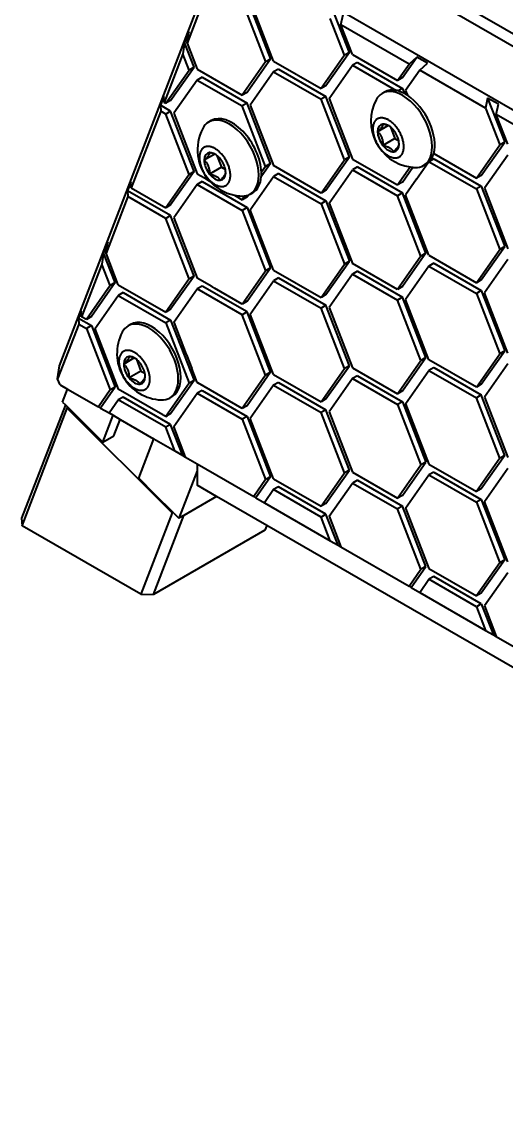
# Model space of a CAD drawing. Header units: millimetres. Extents: x 15 to 415, y 5 to 292.
# Drawn here: x 270.46 to 277.38, y 71.77 to 87.22 of the extents above; entities that cross this region are included whole.
import ezdxf

# ---------------------------------------------------------------- set-up
doc = ezdxf.new("R2010")
doc.units = ezdxf.units.MM
doc.layers.add('Geometries', color=7, linetype='Continuous')

msp = doc.modelspace()

# ---------------------------------------------------------------- linework, layer by layer
at = {"layer": 'Geometries', "linetype": 'Continuous', "lineweight": 40}
for p, q in [((270.9987, 82.3103), (273.3276, 88.354)), ((273.3276, 88.354), (288.3387, 79.6873)), ((275.9715, 87.9145), (290.0463, 79.7884)), ((273.1488, 87.77), (272.8189, 86.914)), ((290.0463, 79.6047), (275.6929, 87.8916)), ((273.6059, 87.506), (273.9396, 86.6448)), ((273.6766, 87.5468), (274.0103, 86.6857)), ((274.0545, 86.6551), (273.7425, 87.4601)), ((275.1374, 86.78), (274.8924, 87.4097)), ((275.0159, 87.1751), (275.0457, 87.3212)), ((275.0667, 86.7392), (274.8627, 87.2636)), ((275.9875, 86.6142), (275.0159, 87.1751)), ((275.1815, 86.7494), (275.0159, 87.1751)), ((272.8434, 87.0736), (272.7843, 86.9202)), ((272.8189, 86.914), (272.8434, 87.0736)), ((272.7843, 86.9202), (272.7598, 86.7605)), ((272.9206, 86.5698), (272.7843, 86.9202)), ((272.8189, 86.914), (272.9647, 86.5392)), ((272.7598, 86.7605), (272.4925, 86.0668)), ((272.8499, 86.5289), (272.7598, 86.7605)), ((274.0103, 86.6857), (273.6766, 86.2098)), ((274.0103, 86.6857), (273.9396, 86.6448)), ((275.0667, 86.7392), (274.7313, 86.2643)), ((275.1374, 86.78), (274.802, 86.3051)), ((275.1374, 86.78), (275.0667, 86.7392)), ((275.1815, 86.7494), (275.8227, 86.3792)), ((275.8934, 86.4201), (276.0989, 86.7131)), ((276.0989, 86.7131), (275.9875, 86.6142)), ((276.252, 86.6248), (276.0989, 86.7131)), ((272.5145, 86.0541), (272.8499, 86.5289)), ((272.5852, 86.0949), (272.9206, 86.5698)), ((272.9206, 86.5698), (272.8499, 86.5289)), ((272.9647, 86.5392), (273.6059, 86.169)), ((273.9396, 86.6448), (273.6059, 86.169)), ((274.1252, 86.5428), (274.0544, 86.502)), ((274.0545, 86.6551), (274.7313, 86.2643)), ((274.1252, 86.5428), (274.802, 86.152)), ((274.8461, 86.1215), (275.1815, 86.5964)), ((275.2522, 86.6372), (275.1815, 86.5964)), ((275.1815, 86.5964), (275.8026, 86.2378)), ((275.2522, 86.6372), (275.8934, 86.267)), ((275.8227, 86.3792), (275.9875, 86.6142)), ((276.1405, 86.5258), (275.9375, 86.2364)), ((276.1405, 86.5258), (276.252, 86.6248)), ((277.0795, 85.9837), (276.1405, 86.5258)), ((272.9647, 86.3861), (272.6293, 85.9112)), ((273.0354, 86.4269), (272.9647, 86.3861)), ((272.9647, 86.3861), (273.6059, 86.0159)), ((273.0354, 86.4269), (273.6766, 86.0567)), ((274.0544, 86.502), (273.7208, 86.0262)), ((274.0544, 86.502), (274.7313, 86.1112)), ((275.8934, 86.4201), (275.8227, 86.3792)), ((273.6766, 86.2098), (273.6059, 86.169)), ((274.802, 86.3051), (274.7313, 86.2643)), ((275.6382, 86.2155), (275.6018, 86.1944)), ((275.8934, 86.267), (275.8311, 86.231)), ((275.8934, 86.267), (275.9219, 86.1934)), ((275.9375, 86.2364), (275.9465, 86.2132)), ((275.9465, 86.2132), (275.9639, 86.1683)), ((272.488, 86.1511), (272.4397, 86.0258)), ((272.4925, 86.0668), (272.488, 86.1511)), ((272.4925, 86.0668), (272.5145, 86.0541)), ((272.5852, 86.0949), (272.5145, 86.0541)), ((273.6766, 86.0567), (273.6059, 86.0159)), ((274.0103, 85.1956), (273.6766, 86.0567)), ((274.802, 86.152), (274.7313, 86.1112)), ((275.0667, 85.2491), (274.7313, 86.1112)), ((275.1374, 85.2899), (274.802, 86.152)), ((274.8461, 86.1215), (274.9289, 85.9087)), ((277.1092, 86.1298), (277.0795, 85.9837)), ((277.2624, 86.0414), (277.1092, 86.1298)), ((277.1092, 86.1298), (277.3542, 85.5002)), ((272.4442, 85.9416), (272.0228, 84.8479)), ((272.5852, 85.9418), (272.4397, 86.0258)), ((272.4397, 86.0258), (272.4442, 85.9416)), ((272.5145, 85.901), (272.4442, 85.9416)), ((272.5852, 85.9418), (272.5145, 85.901)), ((272.8499, 85.0388), (272.5145, 85.901)), ((272.9206, 85.0797), (272.5852, 85.9418)), ((272.6293, 85.9112), (272.9647, 85.0491)), ((273.9396, 85.1547), (273.6059, 86.0159)), ((273.7208, 86.0262), (274.0544, 85.165)), ((274.9289, 85.9087), (275.1815, 85.2593)), ((274.9289, 85.9087), (274.9289, 85.9087)), ((277.0795, 85.9837), (277.2835, 85.4593)), ((277.2327, 85.8953), (277.2624, 86.0414)), ((273.1634, 85.8072), (273.1269, 85.7862)), ((278.2043, 85.3343), (277.2327, 85.8953)), ((277.3983, 85.4696), (277.2327, 85.8953)), ((275.6905, 85.7368), (275.539, 85.6493)), ((275.7205, 85.7182), (275.7857, 85.5503)), ((275.7857, 85.5503), (275.6155, 85.452)), ((275.7857, 85.5503), (275.8405, 85.5186)), ((276.9481, 84.9845), (277.2835, 85.4593)), ((277.0188, 85.0253), (277.3542, 85.5002)), ((277.3542, 85.5002), (277.2835, 85.4593)), ((273.2156, 85.3285), (273.0641, 85.2411)), ((273.2456, 85.31), (273.3108, 85.142)), ((274.802, 84.815), (275.1374, 85.2899)), ((275.1374, 85.2899), (275.0667, 85.2491)), ((276.3391, 85.336), (276.9481, 84.9845)), ((277.3983, 85.3165), (277.0629, 84.8416)), ((273.3108, 85.142), (273.1406, 85.0438)), ((273.3108, 85.142), (273.3656, 85.1104)), ((274.0103, 85.1956), (273.8783, 85.0073)), ((273.9396, 85.1547), (273.8798, 85.0694)), ((274.0103, 85.1956), (273.9396, 85.1547)), ((274.7313, 84.7742), (274.0544, 85.165)), ((274.7313, 84.7742), (275.0667, 85.2491)), ((275.1815, 85.2593), (275.8227, 84.8891)), ((275.2522, 85.1471), (275.1815, 85.1062)), ((275.2522, 85.1471), (275.8934, 84.7769)), ((275.8227, 84.8891), (276.0026, 85.1456)), ((275.8934, 84.93), (276.0413, 85.1408)), ((276.0947, 84.9703), (276.2608, 85.2073)), ((276.1955, 85.166), (276.232, 85.1871)), ((276.2747, 85.2201), (276.9481, 84.8314)), ((276.3419, 85.263), (276.2829, 85.2289)), ((276.3419, 85.263), (277.0188, 84.8722)), ((272.8499, 85.0388), (272.5145, 84.564)), ((272.9206, 85.0797), (272.5852, 84.6048)), ((272.9206, 85.0797), (272.8499, 85.0388)), ((272.9647, 85.0491), (273.0683, 84.9893)), ((273.0683, 84.9893), (273.136, 84.9502)), ((273.7208, 84.5361), (274.0545, 85.0119)), ((274.1252, 85.0527), (274.0545, 85.0119)), ((274.0545, 85.0119), (274.7313, 84.6211)), ((274.1252, 85.0527), (274.802, 84.662)), ((274.8461, 84.6314), (275.1815, 85.1062)), ((275.1815, 85.1062), (275.8227, 84.736)), ((277.0188, 85.0253), (276.9481, 84.9845)), ((272.0183, 84.9321), (271.97, 84.8069)), ((272.0228, 84.8479), (272.0183, 84.9321)), ((272.0228, 84.8479), (272.5145, 84.564)), ((272.9647, 84.896), (272.6293, 84.4211)), ((273.0354, 84.9368), (272.9647, 84.896)), ((272.9647, 84.896), (273.6059, 84.5258)), ((273.0354, 84.9368), (273.6766, 84.5666)), ((275.8934, 84.93), (275.8227, 84.8891)), ((276.0947, 84.9703), (275.9418, 84.7524)), ((277.0188, 84.8722), (276.9481, 84.8314)), ((276.9481, 84.8314), (277.2835, 83.9692)), ((277.0188, 84.8722), (277.3542, 84.0101)), ((277.0629, 84.8416), (277.3983, 83.9795)), ((271.9745, 84.7226), (271.6632, 83.9148)), ((272.5852, 84.4517), (271.97, 84.8069)), ((271.97, 84.8069), (271.9745, 84.7226)), ((272.5145, 84.4109), (271.9745, 84.7226)), ((273.4941, 84.7434), (273.6059, 84.6789)), ((273.6431, 84.7319), (273.6059, 84.6789)), ((273.6766, 84.7197), (273.6059, 84.6789)), ((273.6944, 84.7451), (273.6766, 84.7197)), ((273.7207, 84.7578), (273.7571, 84.7788)), ((274.802, 84.815), (274.7313, 84.7742)), ((275.8934, 84.7769), (275.8227, 84.736)), ((276.1564, 83.8749), (275.8227, 84.736)), ((276.2271, 83.9157), (275.8934, 84.7769)), ((275.9375, 84.7463), (275.9418, 84.7524)), ((276.2712, 83.8851), (275.9375, 84.7463)), ((272.5852, 84.6048), (272.5145, 84.564)), ((273.6766, 84.5666), (273.6059, 84.5258)), ((273.6059, 84.5258), (273.9396, 83.6646)), ((273.6766, 84.5666), (274.0103, 83.7054)), ((274.0545, 83.6749), (273.7208, 84.5361)), ((274.802, 84.662), (274.7313, 84.6211)), ((274.7313, 84.6211), (275.0667, 83.759)), ((274.802, 84.662), (275.1374, 83.7998)), ((274.8461, 84.6314), (275.1815, 83.7692)), ((272.5852, 84.4517), (272.5145, 84.4109)), ((272.8499, 83.5487), (272.5145, 84.4109)), ((272.9206, 83.5895), (272.5852, 84.4517)), ((272.6293, 84.4211), (272.9647, 83.559)), ((271.6878, 84.0746), (271.6286, 83.9209)), ((271.6632, 83.9148), (271.6878, 84.0746)), ((271.6286, 83.9209), (271.604, 83.7611)), ((271.7936, 83.4952), (271.6286, 83.9209)), ((271.8377, 83.4646), (271.6632, 83.9148)), ((276.2271, 83.9157), (275.8934, 83.4399)), ((276.2271, 83.9157), (276.1564, 83.8749)), ((276.9481, 83.4944), (277.2835, 83.9692)), ((277.0188, 83.5352), (277.3542, 84.0101)), ((277.3542, 84.0101), (277.2835, 83.9692)), ((271.604, 83.7611), (271.3144, 83.0095)), ((271.7229, 83.4544), (271.604, 83.7611)), ((274.7313, 83.2841), (275.0667, 83.759)), ((274.802, 83.3249), (275.1374, 83.7998)), ((275.1374, 83.7998), (275.0667, 83.759)), ((275.8227, 83.399), (275.1815, 83.7692)), ((276.1564, 83.8749), (275.8227, 83.399)), ((276.2712, 83.8851), (276.9481, 83.4944)), ((276.3419, 83.7729), (276.2712, 83.732)), ((276.3419, 83.7729), (277.0188, 83.3821)), ((277.3983, 83.8264), (277.0629, 83.3515)), ((272.9206, 83.5895), (272.5852, 83.1147)), ((272.9206, 83.5895), (272.8499, 83.5487)), ((273.6059, 83.1888), (273.9396, 83.6646)), ((273.6766, 83.2296), (274.0103, 83.7054)), ((274.0103, 83.7054), (273.9396, 83.6646)), ((274.0545, 83.6749), (274.7313, 83.2841)), ((275.1815, 83.6161), (274.8461, 83.1413)), ((275.2522, 83.657), (275.1815, 83.6161)), ((275.1815, 83.6161), (275.8227, 83.2459)), ((275.2522, 83.657), (275.8934, 83.2868)), ((276.2712, 83.732), (275.9375, 83.2562)), ((276.2712, 83.732), (276.9481, 83.3413)), ((271.7229, 83.4544), (271.3831, 82.9699)), ((271.7936, 83.4952), (271.4538, 83.0107)), ((271.7936, 83.4952), (271.7229, 83.4544)), ((271.8377, 83.4646), (272.5145, 83.0738)), ((272.8499, 83.5487), (272.5145, 83.0738)), ((273.1718, 83.4394), (272.9647, 83.559)), ((273.0354, 83.4467), (272.9647, 83.4059)), ((273.6766, 83.0765), (273.0354, 83.4467)), ((273.1718, 83.4394), (273.1818, 83.4337)), ((273.2095, 83.4176), (273.1818, 83.4337)), ((273.7208, 83.0459), (274.0545, 83.5218)), ((274.1252, 83.5626), (274.0545, 83.5218)), ((274.0545, 83.5218), (274.7313, 83.131)), ((274.1252, 83.5626), (274.802, 83.1718)), ((275.8934, 83.4399), (275.8227, 83.399)), ((277.0188, 83.5352), (276.9481, 83.4944)), ((271.504, 82.8357), (271.8377, 83.3115)), ((271.9084, 83.3524), (271.8377, 83.3115)), ((271.8377, 83.3115), (272.5145, 82.9207)), ((271.9084, 83.3524), (272.5852, 82.9616)), ((272.6293, 82.931), (272.9647, 83.4059)), ((273.6059, 83.0357), (272.9647, 83.4059)), ((273.6059, 83.1888), (273.2095, 83.4176)), ((274.802, 83.3249), (274.7313, 83.2841)), ((275.8934, 83.2868), (275.8227, 83.2459)), ((276.2271, 82.4256), (275.8934, 83.2868)), ((277.0188, 83.3821), (276.9481, 83.3413)), ((276.9481, 83.3413), (277.2835, 82.4791)), ((277.0188, 83.3821), (277.3542, 82.5199)), ((277.3983, 82.4894), (277.0629, 83.3515)), ((273.6766, 83.2296), (273.6059, 83.1888)), ((274.802, 83.1718), (274.7313, 83.131)), ((275.0667, 82.2689), (274.7313, 83.131)), ((275.1374, 82.3097), (274.802, 83.1718)), ((274.8461, 83.1413), (275.1815, 82.2791)), ((276.1564, 82.3848), (275.8227, 83.2459)), ((276.2712, 82.395), (275.9375, 83.2562)), ((271.3098, 83.0937), (271.2693, 82.9886)), ((271.2693, 82.9886), (271.4538, 82.8819)), ((271.2693, 82.9886), (271.2738, 82.9042)), ((271.3144, 83.0095), (271.3098, 83.0937)), ((271.3831, 82.9699), (271.3144, 83.0095)), ((271.4538, 83.0107), (271.3831, 82.9699)), ((272.5852, 83.1147), (272.5145, 83.0738)), ((273.6766, 83.0765), (273.6059, 83.0357)), ((273.9396, 82.1745), (273.6059, 83.0357)), ((274.0103, 82.2153), (273.6766, 83.0765)), ((274.0545, 82.1848), (273.7208, 83.0459)), ((271.2738, 82.9042), (270.9722, 82.1215)), ((271.2738, 82.9042), (271.3831, 82.841)), ((271.4538, 82.8819), (271.3831, 82.841)), ((271.3831, 82.841), (271.7229, 81.9643)), ((271.4538, 82.8819), (271.7936, 82.0051)), ((271.504, 82.8357), (271.8377, 81.9745)), ((272.0143, 82.8984), (271.9779, 82.8774)), ((272.5852, 82.9616), (272.5145, 82.9207)), ((272.5145, 82.9207), (272.8499, 82.0586)), ((272.5852, 82.9616), (272.9206, 82.0994)), ((272.6293, 82.931), (272.8085, 82.4705)), ((277.0188, 82.0451), (277.3542, 82.5199)), ((277.3542, 82.5199), (277.2835, 82.4791)), ((272.0665, 82.4198), (271.915, 82.3323)), ((272.0786, 82.4142), (272.0765, 82.4153)), ((272.0966, 82.4012), (272.1617, 82.2332)), ((272.8096, 82.4677), (272.8085, 82.4705)), ((272.8096, 82.4677), (272.8102, 82.4662)), ((272.8102, 82.4662), (272.8863, 82.2704)), ((275.8227, 81.9089), (276.1564, 82.3848)), ((275.8934, 81.9497), (276.2271, 82.4256)), ((276.2271, 82.4256), (276.1564, 82.3848)), ((276.9481, 82.0042), (276.2712, 82.395)), ((276.9481, 82.0042), (277.2835, 82.4791)), ((270.9722, 82.1215), (270.9987, 82.3103)), ((272.1617, 82.2332), (271.9916, 82.135)), ((272.1617, 82.2332), (272.2165, 82.2016)), ((272.9647, 82.0689), (272.8863, 82.2704)), ((274.0103, 82.2153), (273.6766, 81.7395)), ((274.0103, 82.2153), (273.9396, 82.1745)), ((274.7313, 81.794), (275.0667, 82.2689)), ((274.802, 81.8348), (275.1374, 82.3097)), ((275.1374, 82.3097), (275.0667, 82.2689)), ((275.1815, 82.2791), (275.8227, 81.9089)), ((275.9375, 81.7661), (276.2712, 82.2419)), ((276.337, 82.2799), (276.2712, 82.2419)), ((276.2712, 82.2419), (276.9481, 81.8512)), ((276.3419, 82.2828), (276.337, 82.2799)), ((276.3419, 82.2828), (277.0188, 81.892)), ((277.3983, 82.3363), (277.0629, 81.8614)), ((271.01, 82.0374), (270.9722, 82.1215)), ((272.8499, 82.0586), (272.5145, 81.5837)), ((272.9206, 82.0994), (272.5852, 81.6246)), ((272.9206, 82.0994), (272.8499, 82.0586)), ((272.9647, 82.0689), (272.9735, 82.0638)), ((273.6059, 81.6987), (272.9735, 82.0638)), ((273.9396, 82.1745), (273.6059, 81.6987)), ((274.1252, 82.0725), (274.0544, 82.0317)), ((274.0545, 82.1848), (274.7313, 81.794)), ((274.1252, 82.0725), (274.802, 81.6817)), ((275.1815, 82.126), (274.8461, 81.6511)), ((275.2522, 82.1668), (275.1815, 82.126)), ((275.1815, 82.126), (275.8227, 81.7558)), ((275.2522, 82.1668), (275.8934, 81.7966)), ((277.0188, 82.0451), (276.9481, 82.0042)), ((271.01, 82.0374), (271.1142, 81.9772)), ((271.0421, 81.7902), (271.1142, 81.9772)), ((271.1142, 81.9772), (271.5539, 81.7234)), ((271.7229, 81.9643), (271.5539, 81.7234)), ((271.7936, 82.0051), (271.5839, 81.7061)), ((271.7936, 82.0051), (271.7229, 81.9643)), ((272.4748, 81.6067), (271.8377, 81.9745)), ((272.6293, 81.4409), (272.9647, 81.9158)), ((273.0354, 81.9566), (272.9647, 81.9158)), ((272.9647, 81.9158), (273.6059, 81.5456)), ((273.0354, 81.9566), (273.6766, 81.5864)), ((274.0544, 82.0317), (273.7208, 81.5558)), ((274.0544, 82.0317), (274.7313, 81.6409)), ((275.8934, 81.9497), (275.8227, 81.9089)), ((277.0188, 81.892), (276.9481, 81.8512)), ((277.3542, 81.0298), (277.0188, 81.892)), ((271.0821, 81.7503), (270.4586, 80.1321)), ((271.0421, 81.7902), (271.0821, 81.7503)), ((271.0821, 81.7503), (271.1111, 81.7214)), ((271.707, 81.635), (271.8377, 81.8214)), ((271.9084, 81.8623), (271.8377, 81.8214)), ((272.5145, 81.4307), (271.8377, 81.8214)), ((272.5852, 81.4715), (271.9084, 81.8623)), ((272.5716, 81.849), (272.6081, 81.87)), ((273.6766, 81.7395), (273.6059, 81.6987)), ((274.802, 81.8348), (274.7313, 81.794)), ((275.8934, 81.7966), (275.8227, 81.7558)), ((275.8227, 81.7558), (276.1564, 80.8947)), ((275.8934, 81.7966), (276.2271, 80.9355)), ((275.9375, 81.7661), (276.2712, 80.9049)), ((277.2835, 80.989), (276.9481, 81.8512)), ((277.0629, 81.8614), (277.3983, 80.9993)), ((270.4642, 80.0268), (271.1104, 81.7035)), ((271.1104, 81.7035), (271.1111, 81.7214)), ((272.6054, 80.212), (271.1104, 81.7035)), ((271.1111, 81.7214), (271.6152, 81.2184)), ((271.5539, 81.7234), (271.5839, 81.7061)), ((271.5839, 81.7061), (271.707, 81.635)), ((271.6152, 81.2184), (271.7632, 81.6025)), ((271.707, 81.635), (271.7632, 81.6025)), ((271.7632, 81.6025), (271.8644, 81.5441)), ((272.4748, 81.6067), (272.4772, 81.6053)), ((272.5145, 81.5837), (272.4772, 81.6053)), ((272.5145, 81.5837), (272.5419, 81.5996)), ((272.5852, 81.6246), (272.5419, 81.5996)), ((273.6766, 81.5864), (273.6059, 81.5456)), ((273.6766, 81.5864), (274.0103, 80.7252)), ((274.802, 81.6817), (274.7313, 81.6409)), ((275.0667, 80.7788), (274.7313, 81.6409)), ((275.1374, 80.8196), (274.802, 81.6817)), ((274.8461, 81.6511), (275.1815, 80.789)), ((271.7743, 81.3103), (271.8644, 81.5441)), ((271.8644, 81.5441), (272.342, 81.2684)), ((272.5852, 81.4715), (272.5145, 81.4307)), ((272.6459, 81.0929), (272.5145, 81.4307)), ((272.7576, 81.0284), (272.5852, 81.4715)), ((272.7991, 81.0045), (272.6293, 81.4409)), ((273.6059, 81.5456), (273.9396, 80.6844)), ((274.0544, 80.6947), (273.7208, 81.5558)), ((271.6152, 81.2184), (271.7743, 81.3103)), ((272.1302, 80.7047), (272.3464, 81.2658)), ((272.3464, 81.2658), (272.342, 81.2684)), ((272.3464, 81.2658), (272.6459, 81.0929)), ((272.6459, 81.0929), (272.7576, 81.0284)), ((272.7576, 81.0284), (272.7991, 81.0045)), ((272.7991, 81.0045), (272.9639, 80.9093)), ((277.2835, 80.989), (276.9481, 80.5141)), ((277.3542, 81.0298), (277.0188, 80.5549)), ((277.3542, 81.0298), (277.2835, 80.989)), ((272.9639, 80.8094), (272.7033, 80.1329)), ((272.9639, 80.9093), (273.7707, 80.4435)), ((272.9639, 80.9093), (272.9639, 80.8094)), ((272.9639, 80.8094), (272.9639, 80.6031)), ((274.802, 80.3447), (275.1374, 80.8196)), ((275.1374, 80.8196), (275.0667, 80.7788)), ((275.8227, 80.4188), (276.1564, 80.8947)), ((275.8934, 80.4596), (276.2271, 80.9355)), ((276.2271, 80.9355), (276.1564, 80.8947)), ((276.2712, 80.9049), (276.9481, 80.5141)), ((277.0629, 80.3713), (277.3983, 80.8462)), ((272.1302, 80.7047), (272.3517, 80.4837)), ((273.9396, 80.6844), (273.7707, 80.4435)), ((274.0103, 80.7252), (273.8007, 80.4262)), ((274.0103, 80.7252), (273.9396, 80.6844)), ((274.0544, 80.6947), (274.7313, 80.3039)), ((274.7313, 80.3039), (275.0667, 80.7788)), ((275.1815, 80.789), (275.8227, 80.4188)), ((275.2522, 80.6767), (275.1815, 80.6359)), ((275.2522, 80.6767), (275.8934, 80.3065)), ((275.9375, 80.276), (276.2712, 80.7518)), ((276.3419, 80.7926), (276.2712, 80.7518)), ((276.2712, 80.7518), (276.9481, 80.361)), ((276.3419, 80.7926), (277.0188, 80.4019)), ((273.2408, 80.4433), (272.9639, 80.6031)), ((274.0545, 80.5416), (273.9237, 80.3552)), ((274.1051, 80.5708), (274.0545, 80.5416)), ((274.7313, 80.1508), (274.0545, 80.5416)), ((274.1252, 80.5824), (274.1051, 80.5708)), ((274.802, 80.1916), (274.1252, 80.5824)), ((274.8461, 80.161), (275.1815, 80.6359)), ((275.1815, 80.6359), (275.8227, 80.2657)), ((277.0188, 80.5549), (276.9481, 80.5141)), ((272.6283, 80.2078), (272.3517, 80.4837)), ((273.2408, 80.4433), (272.8853, 80.238)), ((273.9561, 80.0303), (273.2408, 80.4433)), ((273.7707, 80.4435), (273.8007, 80.4262)), ((273.8007, 80.4262), (273.9237, 80.3552)), ((273.9237, 80.3552), (273.9237, 80.3552)), ((273.9237, 80.3552), (274.8627, 79.8131)), ((274.802, 80.3447), (274.7313, 80.3039)), ((275.8934, 80.4596), (275.8227, 80.4188)), ((277.0188, 80.4019), (276.9481, 80.361)), ((276.9481, 80.361), (277.2835, 79.4989)), ((277.0188, 80.4019), (277.3542, 79.5397)), ((277.3983, 79.5091), (277.0629, 80.3713)), ((272.6054, 80.212), (272.1573, 79.0492)), ((272.6283, 80.2078), (272.6054, 80.212)), ((272.6283, 80.2078), (272.7033, 80.1329)), ((272.8853, 80.238), (272.7745, 80.174)), ((274.802, 80.1916), (274.7313, 80.1508)), ((274.9744, 79.7486), (274.802, 80.1916)), ((275.8934, 80.3065), (275.8227, 80.2657)), ((276.1564, 79.4045), (275.8227, 80.2657)), ((276.2271, 79.4454), (275.8934, 80.3065)), ((275.9375, 80.276), (276.2712, 79.4148)), ((270.4586, 80.1321), (270.4642, 80.0268)), ((272.3398, 79.046), (272.7745, 80.174)), ((272.7745, 80.174), (272.7033, 80.1329)), ((273.9561, 80.0303), (273.9308, 79.9645)), ((288.264, 71.7696), (273.9561, 80.0303)), ((274.8627, 79.8131), (274.7313, 80.1508)), ((274.8461, 80.161), (275.0159, 79.7246)), ((272.1573, 79.0492), (270.4642, 80.0268)), ((273.9308, 79.9645), (272.3398, 79.046)), ((274.8627, 79.8131), (274.9744, 79.7486)), ((274.9744, 79.7486), (275.0159, 79.7246)), ((275.0159, 79.7246), (275.0159, 79.7246)), ((275.0159, 79.7246), (275.9875, 79.1637)), ((276.0174, 79.1464), (276.2271, 79.4454)), ((276.2271, 79.4454), (276.1564, 79.4045)), ((276.2712, 79.4148), (276.9481, 79.024)), ((277.2835, 79.4989), (276.9481, 79.024)), ((277.3542, 79.5397), (277.0188, 79.0649)), ((277.3542, 79.5397), (277.2835, 79.4989)), ((275.9875, 79.1637), (276.1564, 79.4045)), ((276.1405, 79.0753), (276.2712, 79.2617)), ((276.3419, 79.3025), (276.2712, 79.2617)), ((276.9481, 78.8709), (276.2712, 79.2617)), ((277.0188, 78.9118), (276.3419, 79.3025)), ((277.3983, 79.3561), (277.0629, 78.8812)), ((275.9875, 79.1637), (276.0174, 79.1464)), ((276.0174, 79.1464), (276.1405, 79.0753)), ((272.1573, 79.0492), (272.3398, 79.046)), ((276.1405, 79.0753), (276.1405, 79.0753)), ((276.1405, 79.0753), (277.0795, 78.5332)), ((277.0188, 79.0649), (276.9481, 79.024)), ((277.0188, 78.9118), (276.9481, 78.8709)), ((276.9481, 78.8709), (277.0795, 78.5332)), ((277.0188, 78.9118), (277.1911, 78.4687)), ((277.0629, 78.8812), (277.2327, 78.4447)), ((277.0795, 78.5332), (277.1911, 78.4687)), ((277.1911, 78.4687), (277.2327, 78.4447)), ((277.2327, 78.4447), (277.2327, 78.4447)), ((277.2327, 78.4447), (278.2043, 77.8838))]:
    msp.add_line(p, q, dxfattribs=at)
at = {"layer": 'Geometries', "linetype": 'Continuous', "lineweight": 40, "flags": 128}
for points in [[(275.913, 85.4333), (275.9129, 85.4436), (275.9123, 85.4543), (275.9114, 85.4652), (275.9101, 85.4765), (275.9084, 85.4882), (275.9063, 85.4998), (275.9038, 85.5117), (275.9009, 85.5239), (275.8975, 85.5362), (275.8932, 85.5504), (275.8883, 85.5648), (275.8829, 85.5792), (275.877, 85.5938), (275.8706, 85.6083), (275.8636, 85.6227), (275.8562, 85.637), (275.8483, 85.6511), (275.84, 85.665), (275.8313, 85.6786), (275.8223, 85.6918), (275.813, 85.7047), (275.8034, 85.7171), (275.7935, 85.729), (275.7835, 85.7404), (275.7734, 85.7512), (275.7642, 85.7604), (275.755, 85.7692), (275.7458, 85.7774), (275.7365, 85.7852), (275.7273, 85.7924), (275.7184, 85.7991), (275.7095, 85.8052), (275.7007, 85.8109), (275.6921, 85.8161), (275.6832, 85.821), (275.6743, 85.8255), (275.6652, 85.8297), (275.6561, 85.8334), (275.6469, 85.8368), (275.6379, 85.8396), (275.6288, 85.8419), (275.6197, 85.8438), (275.6107, 85.8451), (275.6006, 85.846), (275.5906, 85.8462), (275.5807, 85.8456), (275.5711, 85.8443), (275.5618, 85.8422), (275.5528, 85.8394), (275.5441, 85.8359), (275.5358, 85.8316), (275.5279, 85.8265), (275.5205, 85.8208), (275.5136, 85.8144), (275.5071, 85.8073), (275.5012, 85.7997), (275.4958, 85.7914), (275.4909, 85.7827), (275.4866, 85.7735), (275.4832, 85.7648), (275.4802, 85.7559), (275.4777, 85.7467), (275.4756, 85.7372), (275.4739, 85.7276), (275.4727, 85.718), (275.4718, 85.7082), (275.4713, 85.6984), (275.4711, 85.6885), (275.4713, 85.6782), (275.4718, 85.6676), (275.4727, 85.6566), (275.474, 85.6453), (275.4757, 85.6337), (275.4778, 85.622), (275.4803, 85.6101), (275.4833, 85.5979), (275.4866, 85.5856), (275.4909, 85.5714), (275.4958, 85.5571), (275.5012, 85.5426), (275.5071, 85.5281), (275.5136, 85.5136), (275.5205, 85.4991), (275.5279, 85.4848), (275.5358, 85.4707), (275.5441, 85.4568), (275.5528, 85.4432), (275.5618, 85.43), (275.5711, 85.4172), (275.5807, 85.4048), (275.5906, 85.3929), (275.6006, 85.3815), (275.6107, 85.3706), (275.6199, 85.3614), (275.6291, 85.3527), (275.6383, 85.3444), (275.6476, 85.3367), (275.6568, 85.3294), (275.6657, 85.3228), (275.6746, 85.3166), (275.6834, 85.311), (275.6921, 85.3058), (275.7009, 85.3009), (275.7098, 85.2963), (275.7189, 85.2922), (275.728, 85.2884), (275.7372, 85.2851), (275.7463, 85.2823), (275.7553, 85.2799), (275.7644, 85.2781), (275.7734, 85.2767), (275.7835, 85.2758), (275.7935, 85.2757), (275.8034, 85.2762), (275.813, 85.2775), (275.8223, 85.2796), (275.8313, 85.2824), (275.84, 85.286), (275.8483, 85.2903), (275.8562, 85.2953), (275.8636, 85.301), (275.8706, 85.3075), (275.877, 85.3145), (275.8829, 85.3222), (275.8883, 85.3304), (275.8932, 85.3392), (275.8975, 85.3484), (275.9009, 85.357), (275.9039, 85.3659), (275.9064, 85.3751), (275.9085, 85.3846), (275.9102, 85.3942), (275.9115, 85.4039), (275.9123, 85.4136), (275.9129, 85.4234), (275.913, 85.4333)], [(275.6155, 85.7582), (275.6154, 85.7551), (275.615, 85.7519), (275.6144, 85.7487), (275.6135, 85.7454), (275.6123, 85.742), (275.611, 85.7385), (275.609, 85.7343), (275.6067, 85.7299), (275.6041, 85.7253), (275.6011, 85.7205), (275.5977, 85.7156), (275.594, 85.7104), (275.5899, 85.705), (275.5853, 85.6993), (275.5803, 85.6934), (275.5748, 85.6871), (275.5699, 85.6815), (275.5645, 85.6757), (275.5588, 85.6697), (275.5527, 85.6632), (275.5461, 85.6565), (275.539, 85.6493)], [(275.6905, 85.7368), (275.6894, 85.7372), (275.6807, 85.7407), (275.6715, 85.7439), (275.6634, 85.7465), (275.6549, 85.7491), (275.6459, 85.7515), (275.6363, 85.7538), (275.6262, 85.756), (275.6155, 85.7582)], [(275.539, 85.6493), (275.5461, 85.642), (275.5527, 85.6348), (275.5588, 85.6276), (275.5645, 85.6205), (275.5699, 85.6134), (275.5748, 85.6063), (275.5803, 85.5978), (275.5853, 85.5892), (275.5899, 85.5804), (275.594, 85.5716), (275.5977, 85.5625), (275.6011, 85.5532), (275.6041, 85.5437), (275.6067, 85.5339), (275.609, 85.5237), (275.611, 85.5131), (275.6123, 85.5039), (275.6135, 85.4944), (275.6144, 85.4845), (275.615, 85.4742), (275.6154, 85.4634), (275.6155, 85.452)], [(275.7025, 85.7313), (275.6976, 85.7336), (275.6905, 85.7368)], [(273.2272, 85.4018), (273.2258, 85.4026), (273.2172, 85.4078), (273.2084, 85.4127), (273.1994, 85.4173), (273.1904, 85.4214), (273.1812, 85.4252), (273.172, 85.4285), (273.163, 85.4313), (273.1539, 85.4337), (273.1449, 85.4355), (273.1358, 85.4369), (273.1257, 85.4377), (273.1157, 85.4379), (273.1059, 85.4374), (273.0963, 85.436), (273.0869, 85.434), (273.0779, 85.4312), (273.0692, 85.4276), (273.0609, 85.4233), (273.0531, 85.4183), (273.0456, 85.4125), (273.0387, 85.4061), (273.0322, 85.3991), (273.0263, 85.3914), (273.0209, 85.3832), (273.016, 85.3744), (273.0117, 85.3652), (273.0083, 85.3566), (273.0054, 85.3476), (273.0028, 85.3384), (273.0007, 85.329), (272.999, 85.3194), (272.9978, 85.3097), (272.9969, 85.3), (272.9964, 85.2901), (272.9962, 85.2802), (272.9964, 85.27), (272.9969, 85.2593), (272.9978, 85.2483), (272.9992, 85.237), (273.0009, 85.2254), (273.003, 85.2138), (273.0055, 85.2018), (273.0084, 85.1897), (273.0117, 85.1774), (273.016, 85.1632), (273.0209, 85.1488), (273.0263, 85.1343), (273.0322, 85.1198), (273.0387, 85.1053), (273.0456, 85.0909), (273.0531, 85.0766), (273.0609, 85.0625), (273.0692, 85.0486), (273.0779, 85.035), (273.083, 85.0275)], [(275.6155, 85.452), (275.6262, 85.4499), (275.6363, 85.4476), (275.6459, 85.4453), (275.6549, 85.4429), (275.6634, 85.4404), (275.6715, 85.4378), (275.6807, 85.4345), (275.6894, 85.4311), (275.6976, 85.4275), (275.7053, 85.4237), (275.7126, 85.4197)], [(275.7686, 85.3636), (275.7757, 85.3708), (275.7823, 85.3776), (275.7885, 85.384), (275.7942, 85.3901), (275.7995, 85.3959), (275.8045, 85.4014), (275.8099, 85.4077), (275.8149, 85.4137), (275.8195, 85.4193), (275.8236, 85.4248), (275.8274, 85.4299), (275.8308, 85.4349), (275.8337, 85.4396), (275.8364, 85.4442), (275.8387, 85.4486), (275.8406, 85.4529), (275.842, 85.4563), (275.8431, 85.4597), (275.844, 85.463), (275.8446, 85.4662), (275.845, 85.4694), (275.8451, 85.4725)], [(273.1406, 85.35), (273.1405, 85.3468), (273.1401, 85.3436), (273.1395, 85.3404), (273.1386, 85.3371), (273.1375, 85.3337), (273.1361, 85.3303), (273.1342, 85.326), (273.1319, 85.3216), (273.1292, 85.317), (273.1262, 85.3123), (273.1229, 85.3074), (273.1191, 85.3022), (273.115, 85.2968), (273.1104, 85.2911), (273.1054, 85.2851), (273.0999, 85.2788), (273.095, 85.2733), (273.0897, 85.2675), (273.0839, 85.2614), (273.0778, 85.255), (273.0712, 85.2482), (273.0641, 85.2411)], [(273.1871, 85.3387), (273.18, 85.3408), (273.171, 85.3432), (273.1615, 85.3455), (273.1514, 85.3478), (273.1406, 85.35)], [(273.2012, 85.3341), (273.1967, 85.3357), (273.1886, 85.3383), (273.1871, 85.3387)], [(273.2156, 85.3285), (273.2145, 85.329), (273.2059, 85.3324), (273.2012, 85.3341)], [(273.2276, 85.323), (273.2227, 85.3254), (273.2156, 85.3285)], [(273.4382, 85.0251), (273.438, 85.0354), (273.4374, 85.046), (273.4365, 85.057), (273.4352, 85.0683), (273.4335, 85.0799), (273.4314, 85.0916), (273.4289, 85.1035), (273.426, 85.1156), (273.4226, 85.128), (273.4183, 85.1422), (273.4135, 85.1565), (273.4081, 85.171), (273.4021, 85.1855), (273.3957, 85.2), (273.3887, 85.2144), (273.3813, 85.2288), (273.3734, 85.2429), (273.3651, 85.2568), (273.3565, 85.2703), (273.3474, 85.2836), (273.3381, 85.2964), (273.3285, 85.3088), (273.3187, 85.3207), (273.3087, 85.3321), (273.2985, 85.343), (273.2893, 85.3522), (273.2801, 85.3609), (273.2709, 85.3692), (273.2617, 85.3769), (273.2525, 85.3842), (273.2435, 85.3908), (273.2346, 85.397), (273.2272, 85.4018)], [(275.7126, 85.4197), (275.7195, 85.4155), (275.7261, 85.411), (275.7323, 85.4063), (275.7382, 85.4013), (275.7439, 85.396), (275.7484, 85.3913), (275.7528, 85.3864), (275.7569, 85.3812), (275.761, 85.3757), (275.7649, 85.3698), (275.7686, 85.3636)], [(273.0641, 85.2411), (273.0712, 85.2337), (273.0778, 85.2265), (273.0839, 85.2194), (273.0897, 85.2123), (273.095, 85.2052), (273.0999, 85.1981), (273.1054, 85.1895), (273.1104, 85.1809), (273.115, 85.1722), (273.1191, 85.1633), (273.1229, 85.1543), (273.1262, 85.145), (273.1272, 85.1421)], [(273.1272, 85.1421), (273.1292, 85.1355), (273.1319, 85.1256), (273.1342, 85.1154), (273.1361, 85.1048), (273.1375, 85.0957), (273.1386, 85.0862), (273.1395, 85.0763), (273.1401, 85.0659), (273.1405, 85.0551), (273.1406, 85.0438)], [(273.083, 85.0275), (273.0869, 85.0218), (273.0963, 85.0089), (273.1059, 84.9965), (273.1157, 84.9846), (273.1257, 84.9732), (273.1358, 84.9624), (273.145, 84.9532), (273.1542, 84.9444), (273.1635, 84.9362), (273.1704, 84.9303)], [(273.1406, 85.0438), (273.1514, 85.0416), (273.1615, 85.0394), (273.171, 85.037), (273.18, 85.0346), (273.1886, 85.0321), (273.1967, 85.0295), (273.2059, 85.0262), (273.2145, 85.0228), (273.2227, 85.0192), (273.2304, 85.0154), (273.2377, 85.0114)], [(273.1704, 84.9303), (273.1727, 84.9284), (273.1819, 84.9212), (273.1909, 84.9145), (273.1997, 84.9084), (273.2085, 84.9027), (273.2172, 84.8975), (273.226, 84.8926), (273.2349, 84.8881), (273.244, 84.8839), (273.2531, 84.8802), (273.2623, 84.8768), (273.2714, 84.874), (273.2805, 84.8717), (273.2895, 84.8698), (273.2985, 84.8685), (273.3087, 84.8676), (273.3187, 84.8674), (273.3285, 84.868), (273.3381, 84.8693), (273.3474, 84.8714), (273.3565, 84.8742), (273.3651, 84.8777), (273.3734, 84.882), (273.3813, 84.8871), (273.3887, 84.8928), (273.3957, 84.8992), (273.4021, 84.9063), (273.4081, 84.9139), (273.4135, 84.9222), (273.4183, 84.9309), (273.4226, 84.9401), (273.426, 84.9488), (273.429, 84.9577), (273.4315, 84.9669), (273.4336, 84.9763), (273.4353, 84.986), (273.4366, 84.9956), (273.4375, 85.0054), (273.438, 85.0152), (273.4382, 85.0251)], [(273.2377, 85.0114), (273.2446, 85.0072), (273.2512, 85.0028), (273.2574, 84.998), (273.2634, 84.993), (273.269, 84.9877), (273.2735, 84.9831), (273.2779, 84.9781), (273.2821, 84.9729), (273.2861, 84.9674), (273.29, 84.9616), (273.2937, 84.9554)], [(273.2937, 84.9554), (273.3008, 84.9625), (273.3074, 84.9693), (273.3136, 84.9757), (273.3193, 84.9818), (273.3246, 84.9876), (273.3296, 84.9931), (273.3351, 84.9994), (273.3401, 85.0054), (273.3446, 85.0111), (273.3488, 85.0165), (273.3525, 85.0217), (273.3559, 85.0266), (273.3589, 85.0314), (273.3615, 85.0359), (273.3638, 85.0403), (273.3658, 85.0446), (273.3671, 85.0481), (273.3682, 85.0514), (273.3691, 85.0547), (273.3698, 85.058), (273.3701, 85.0611), (273.3703, 85.0643)], [(272.1004, 82.4777), (272.0945, 82.482), (272.0856, 82.4882), (272.0768, 82.4939), (272.0681, 82.4991), (272.0593, 82.5039), (272.0504, 82.5085), (272.0413, 82.5127), (272.0322, 82.5164), (272.023, 82.5197), (272.0139, 82.5226), (272.0049, 82.5249), (271.9958, 82.5268), (271.9868, 82.5281), (271.9767, 82.529), (271.9666, 82.5291), (271.9568, 82.5286), (271.9472, 82.5273), (271.9379, 82.5252), (271.9289, 82.5224), (271.9202, 82.5188), (271.9119, 82.5145), (271.904, 82.5095), (271.8966, 82.5038), (271.8896, 82.4974), (271.8832, 82.4903), (271.8772, 82.4826), (271.8718, 82.4744), (271.867, 82.4657), (271.8627, 82.4564), (271.8593, 82.4478), (271.8563, 82.4389), (271.8538, 82.4297), (271.8517, 82.4202), (271.85, 82.4106), (271.8487, 82.401), (271.8479, 82.3912), (271.8473, 82.3814), (271.8472, 82.3715), (271.8473, 82.3612), (271.8479, 82.3506), (271.8488, 82.3396), (271.8501, 82.3283), (271.8518, 82.3167), (271.8539, 82.305), (271.8564, 82.2931), (271.8593, 82.2809), (271.8627, 82.2686), (271.867, 82.2544), (271.8718, 82.24), (271.8772, 82.2256), (271.8832, 82.2111), (271.8896, 82.1966), (271.8966, 82.1821), (271.904, 82.1678), (271.9119, 82.1537), (271.9202, 82.1398), (271.9289, 82.1262), (271.9379, 82.113), (271.9472, 82.1001), (271.9524, 82.0934)], [(271.9916, 82.4412), (271.9915, 82.4381), (271.9911, 82.4349), (271.9904, 82.4316), (271.9895, 82.4283), (271.9884, 82.425), (271.9871, 82.4215), (271.9851, 82.4173), (271.9828, 82.4128), (271.9802, 82.4083), (271.9772, 82.4035), (271.9738, 82.3986), (271.9701, 82.3934), (271.9659, 82.388), (271.9614, 82.3823), (271.9564, 82.3764), (271.9509, 82.3701), (271.9459, 82.3645), (271.9406, 82.3587), (271.9349, 82.3526), (271.9288, 82.3462), (271.9221, 82.3394), (271.915, 82.3323)], [(272.0103, 82.4373), (272.0023, 82.439), (271.9916, 82.4412)], [(272.0629, 82.4213), (272.0568, 82.4237), (272.0476, 82.4269), (272.0395, 82.4295), (272.031, 82.432), (272.022, 82.4345), (272.0124, 82.4368), (272.0103, 82.4373)], [(272.0666, 82.4198), (272.0655, 82.4202), (272.0629, 82.4213)], [(272.0765, 82.4153), (272.0736, 82.4166), (272.0666, 82.4198)], [(272.2891, 82.1163), (272.2889, 82.1266), (272.2884, 82.1372), (272.2875, 82.1482), (272.2862, 82.1595), (272.2844, 82.1711), (272.2824, 82.1828), (272.2799, 82.1947), (272.2769, 82.2069), (272.2736, 82.2192), (272.2693, 82.2334), (272.2644, 82.2478), (272.259, 82.2622), (272.2531, 82.2767), (272.2466, 82.2912), (272.2397, 82.3057), (272.2323, 82.32), (272.2244, 82.3341), (272.2161, 82.348), (272.2074, 82.3616), (272.1984, 82.3748), (272.1891, 82.3877), (272.1795, 82.4), (272.1696, 82.412), (272.1596, 82.4233), (272.1495, 82.4342), (272.1403, 82.4434), (272.1311, 82.4521), (272.1218, 82.4604), (272.1126, 82.4682), (272.1034, 82.4754), (272.1004, 82.4777)], [(271.915, 82.3323), (271.9221, 82.325), (271.9288, 82.3178), (271.9349, 82.3106), (271.9406, 82.3035), (271.9459, 82.2964), (271.9509, 82.2893), (271.9564, 82.2808), (271.9614, 82.2721), (271.9659, 82.2634), (271.9701, 82.2545), (271.9738, 82.2455), (271.9772, 82.2362), (271.9802, 82.2267), (271.9828, 82.2168), (271.9851, 82.2067), (271.9871, 82.1961), (271.9884, 82.1869), (271.9884, 82.1869)], [(271.9524, 82.0934), (271.9568, 82.0878), (271.9666, 82.0758), (271.9767, 82.0645), (271.9868, 82.0536), (271.996, 82.0444), (272.0052, 82.0357), (272.0144, 82.0274), (272.0237, 82.0197), (272.0328, 82.0124), (272.0418, 82.0058), (272.0507, 81.9996), (272.0595, 81.9939), (272.0681, 81.9887), (272.077, 81.9839), (272.0859, 81.9793), (272.0949, 81.9752), (272.1041, 81.9714), (272.1133, 81.9681), (272.1223, 81.9652), (272.1314, 81.9629), (272.1405, 81.961), (272.1495, 81.9597), (272.1596, 81.9588), (272.1696, 81.9587), (272.1795, 81.9592), (272.1891, 81.9605), (272.1984, 81.9626), (272.2074, 81.9654), (272.2161, 81.969), (272.2244, 81.9733), (272.2323, 81.9783), (272.2397, 81.984), (272.2466, 81.9904), (272.2531, 81.9975), (272.259, 82.0052), (272.2644, 82.0134), (272.2693, 82.0221), (272.2736, 82.0314), (272.277, 82.04), (272.28, 82.0489), (272.2825, 82.0581), (272.2846, 82.0676), (272.2863, 82.0772), (272.2875, 82.0868), (272.2884, 82.0966), (272.2889, 82.1064), (272.2891, 82.1163)], [(271.9884, 82.1869), (271.9895, 82.1774), (271.9904, 82.1675), (271.9911, 82.1571), (271.9915, 82.1463), (271.9916, 82.135)], [(271.9916, 82.135), (272.0023, 82.1328), (272.0124, 82.1306), (272.022, 82.1283), (272.031, 82.1259), (272.0395, 82.1233), (272.0476, 82.1207), (272.0568, 82.1175), (272.0655, 82.114), (272.0736, 82.1104), (272.0813, 82.1066), (272.0886, 82.1027)], [(272.0886, 82.1027), (272.0956, 82.0984), (272.1021, 82.094), (272.1084, 82.0893), (272.1143, 82.0843), (272.12, 82.079), (272.1245, 82.0743), (272.1288, 82.0694), (272.133, 82.0641), (272.137, 82.0586), (272.1409, 82.0528), (272.1447, 82.0466)], [(272.1447, 82.0466), (272.1518, 82.0538), (272.1584, 82.0605), (272.1645, 82.067), (272.1703, 82.0731), (272.1756, 82.0789), (272.1805, 82.0844), (272.186, 82.0907), (272.191, 82.0966), (272.1956, 82.1023), (272.1997, 82.1077), (272.2035, 82.1129), (272.2068, 82.1179), (272.2098, 82.1226), (272.2125, 82.1272), (272.2148, 82.1316), (272.2167, 82.1358), (272.2181, 82.1393), (272.2192, 82.1427), (272.2201, 82.146), (272.2207, 82.1492), (272.2208, 82.1496)], [(272.2208, 82.1496), (272.2211, 82.1524), (272.2212, 82.1555)]]:
    msp.add_lwpolyline(points, dxfattribs=at)
at = {"layer": 'Geometries', "linetype": 'Continuous', "lineweight": 40}
for centre, start, end in [((276.1038, 85.7986), 152.52098, 261.19006), ((273.6289, 85.3904), 152.52098, 221.76862), ((276.1038, 85.7986), 261.19006, 264.57143), ((276.1038, 85.7986), 264.57143, 267.47901), ((273.6289, 85.3904), 221.76862, 258.23138), ((273.6289, 85.3904), 258.23138, 267.47901), ((272.4799, 82.4816), 152.52098, 267.47901)]:
    msp.add_arc(centre, 0.6608, start, end, dxfattribs=at)
for centre, major_axis, start_param, end_param in [((275.8987, 85.6802), (0.2969, -0.5142), 0, 3.1415927), ((275.9351, 85.7013), (0.2969, -0.5142), 2.6773986, 3.1415927), ((275.9351, 85.7013), (0.2969, -0.5142), 2.6065803, 2.6773986), ((275.9351, 85.7013), (0.2969, -0.5142), 2.3876352, 2.6065803), ((275.8987, 85.6802), (0.2969, -0.5142), 3.1415927, 3.4943092), ((275.9351, 85.7013), (0.2969, -0.5142), 2.2875083, 2.3876352), ((275.9351, 85.7013), (0.2969, -0.5142), 0.5097069, 2.2875083), ((273.4238, 85.272), (0.2969, -0.5142), 3.1415927, 3.4943092), ((273.4238, 85.272), (0.2969, -0.5142), 0, 3.1415927), ((273.4603, 85.293), (0.2969, -0.5142), 0.8237981, 3.1415927), ((275.6921, 85.5609), (0.1083, -0.1875), 2.8797933, 3.9269909), ((275.6921, 85.5609), (0.1083, -0.1875), 2.2881813, 2.8797933), ((275.6921, 85.5609), (0.1083, -0.1875), 3.9269909, 4.9741884), ((275.6921, 85.5609), (0.1083, -0.1875), 2.169344, 2.2881813), ((275.6921, 85.5609), (0.1083, -0.1875), 1.8325958, 2.169344), ((275.6921, 85.5609), (0.1083, -0.1875), 1.0333036, 1.8325958), ((275.6921, 85.5609), (0.1083, -0.1875), 4.9741884, 6.021386), ((275.6921, 85.5609), (0.1083, -0.1875), 6.021386, 7.0685835), ((275.6921, 85.5609), (0.1083, -0.1875), 0.7853982, 1.0333036), ((273.2172, 85.1527), (0.1083, -0.1875), 2.8797933, 3.9269909), ((273.2172, 85.1527), (0.1083, -0.1875), 2.2881813, 2.8797933), ((273.2172, 85.1527), (0.1083, -0.1875), 2.169344, 2.2881813), ((273.2172, 85.1527), (0.1083, -0.1875), 1.8325958, 2.169344), ((275.9351, 85.7013), (0.2969, -0.5142), 0.190814, 0.5097069), ((273.2172, 85.1527), (0.1083, -0.1875), 3.9269909, 4.9741884), ((273.2172, 85.1527), (0.1083, -0.1875), 1.0333036, 1.8325958), ((275.8987, 85.6802), (0.2969, -0.5142), 5.9304688, 6.2831853), ((275.9351, 85.7013), (0.2969, -0.5142), 0, 0.1024348), ((275.9351, 85.7013), (0.2969, -0.5142), 0.1024348, 0.1568121), ((275.9351, 85.7013), (0.2969, -0.5142), 0.1568121, 0.190814), ((273.2172, 85.1527), (0.1083, -0.1875), 4.9741884, 6.021386), ((273.2172, 85.1527), (0.1083, -0.1875), 6.021386, 7.0685835), ((273.2172, 85.1527), (0.1083, -0.1875), 0.7853982, 1.0333036), ((273.4603, 85.293), (0.2969, -0.5142), 0, 0.693904), ((273.4603, 85.293), (0.2969, -0.5142), 0.693904, 0.8237981), ((273.4238, 85.272), (0.2969, -0.5142), 5.9304688, 6.047514), ((273.4238, 85.272), (0.2969, -0.5142), 6.047514, 6.1983036), ((273.4238, 85.272), (0.2969, -0.5142), 6.1983036, 6.2831853), ((272.2747, 82.3632), (0.2969, -0.5142), 3.1415927, 3.4943092), ((272.2747, 82.3632), (0.2969, -0.5142), 0, 3.1415927), ((272.3112, 82.3842), (0.2969, -0.5142), 0, 3.1415927), ((272.0681, 82.2439), (0.1083, -0.1875), 2.8797933, 3.9269909), ((272.0681, 82.2439), (0.1083, -0.1875), 2.2881813, 2.8797933), ((272.0681, 82.2439), (0.1083, -0.1875), 2.169344, 2.2881813), ((272.0681, 82.2439), (0.1083, -0.1875), 1.8325958, 2.169344), ((272.0681, 82.2439), (0.1083, -0.1875), 1.0333036, 1.8325958), ((272.0681, 82.2439), (0.1083, -0.1875), 3.9269909, 4.9741884), ((272.0681, 82.2439), (0.1083, -0.1875), 0.7853982, 1.0333036), ((272.0681, 82.2439), (0.1083, -0.1875), 4.9741884, 6.021386), ((272.0681, 82.2439), (0.1083, -0.1875), 6.021386, 7.0685835), ((272.2747, 82.3632), (0.2969, -0.5142), 5.9304688, 6.2831853)]:
    msp.add_ellipse(centre, major_axis=major_axis, ratio=0.5773502, start_param=start_param, end_param=end_param, dxfattribs=at)

doc.saveas('drawing.dxf')
